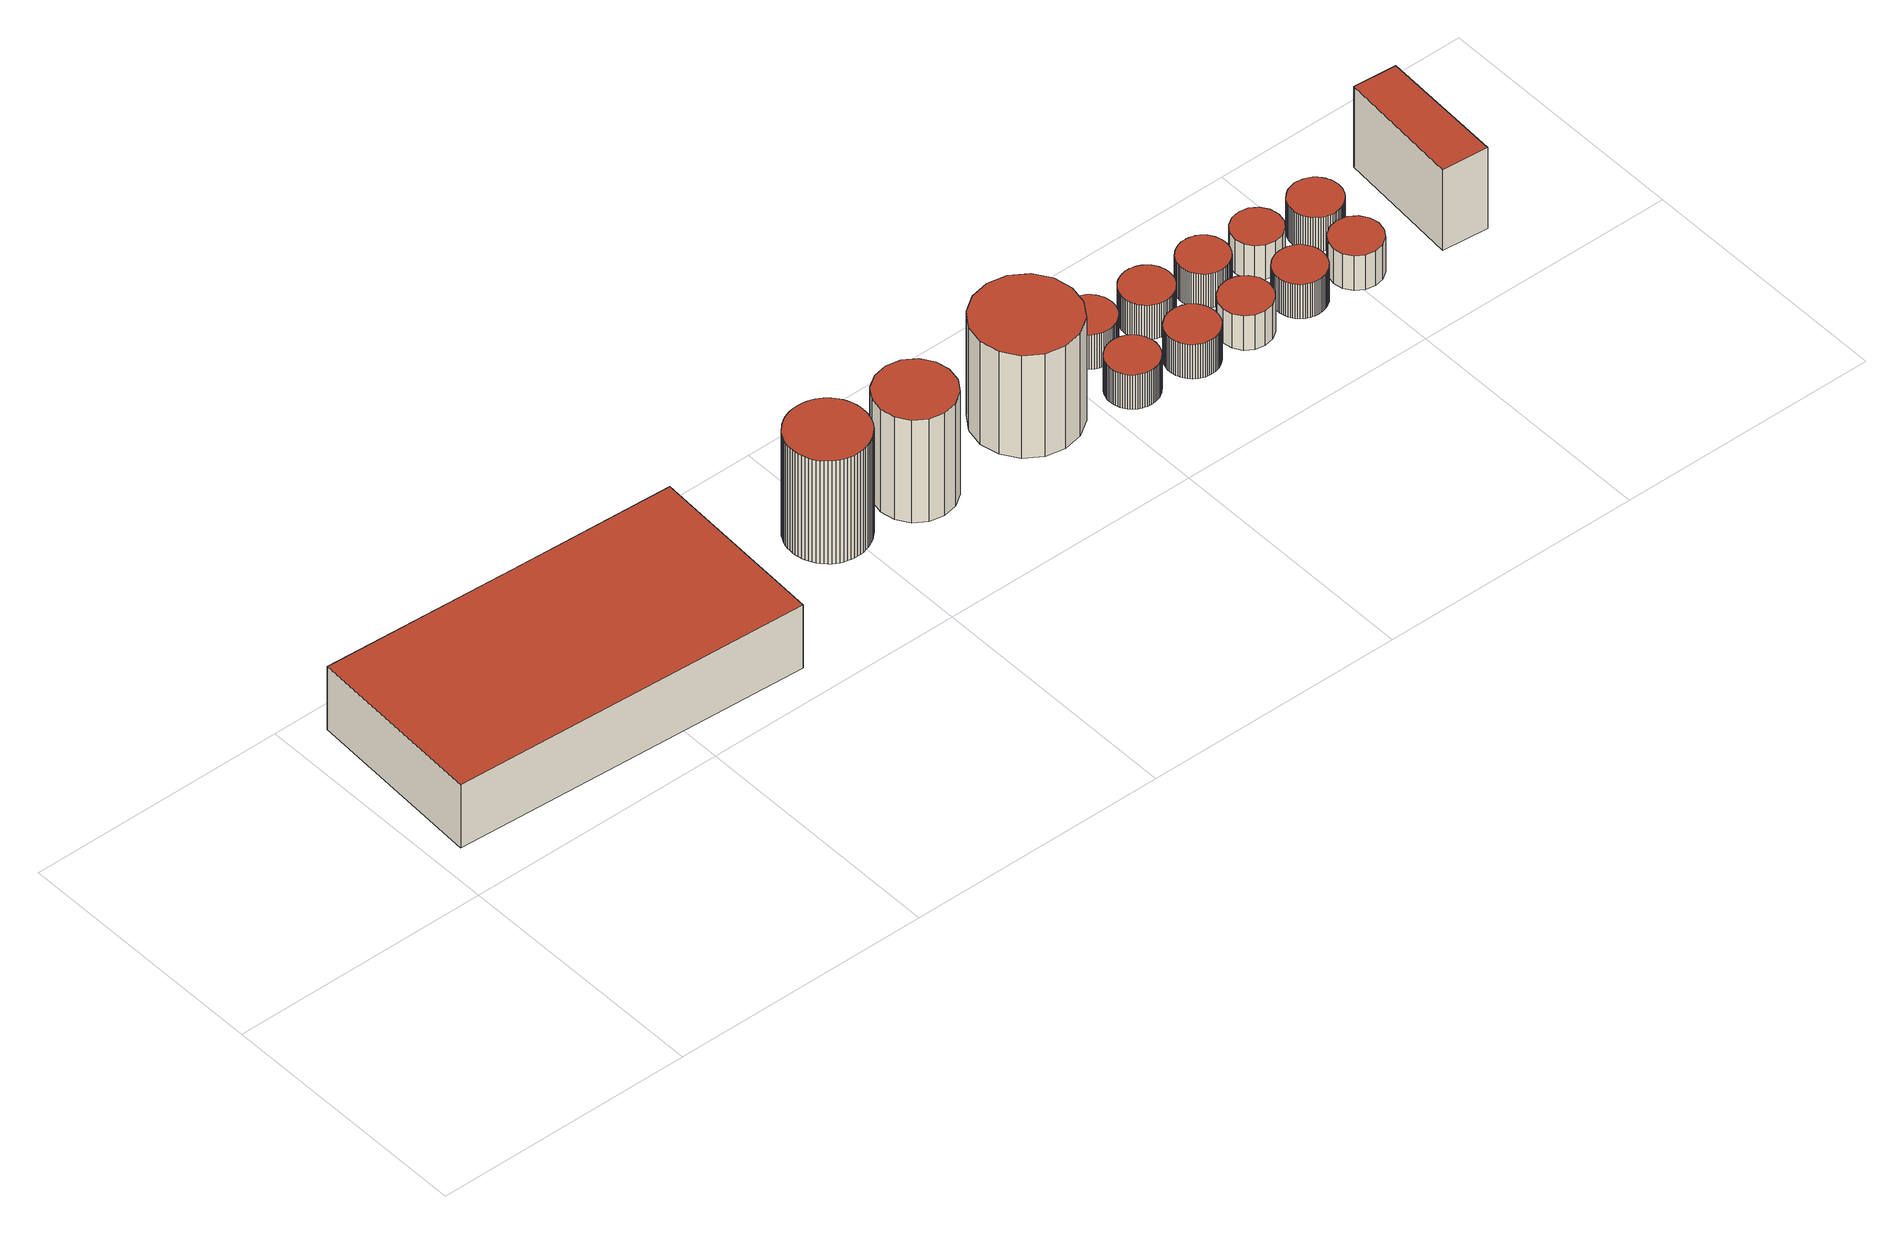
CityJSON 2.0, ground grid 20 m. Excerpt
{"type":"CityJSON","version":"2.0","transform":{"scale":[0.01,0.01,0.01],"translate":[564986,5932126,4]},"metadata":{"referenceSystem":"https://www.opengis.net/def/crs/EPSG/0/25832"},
"CityObjects":{
"building1":{"type":"Building","attributes":{"Gemeindeschluessel":"02000000","Geometrietyp2DReferenz":"3000","function":"31001_2100","roofType":"1000","measuredHeight":5.5,"storeysAboveGround":1},"geometry":[{"type":"MultiSurface","lod":"2","boundaries":[[[0,1,2,3,4]],[[5,6,7,8,9]],[[7,2,1,8]],[[8,1,0,9]],[[5,4,3,6]],[[6,3,2,7]],[[5,9,0,4]]],"semantics":{"surfaces":[{"type":"RoofSurface"},{"type":"GroundSurface"},{"type":"WallSurface"}],"values":[0,1,2,2,2,2,2]}}]},
"building2":{"type":"Building","attributes":{"Gemeindeschluessel":"02000000","Geometrietyp2DReferenz":"3000","function":"51003_1205","roofType":"1000","measuredHeight":9},"geometry":[{"type":"MultiSurface","lod":"2","boundaries":[[[10,11,12,13,14,15,16,17,18,19,20,21,22,23,24,25,26,27,28,29,30,31,32,33,34,35,36,37,38,39,40,41,42,43,44,45,46,47,48,49,50,51,52,53,54,55,56,57,58,59,60,61,62,63,64,65,66,67,68,69,70,71,72,73,74,75,76,77,78,79,80,81]],[[82,83,84,85,86,87,88,89,90,91,92,93,94,95,96,97,98,99,100,101,102,103,104,105,106,107,108,109,110,111,112,113,114,115,116,117,118,119,120,121,122,123,124,125,126,127,128,129,130,131,132,133,134,135,136,137,138,139,140,141,142,143,144,145,146,147,148,149,150,151,152,153]],[[153,152,11,10]],[[152,151,12,11]],[[151,150,13,12]],[[150,149,14,13]],[[149,148,15,14]],[[148,147,16,15]],[[147,146,17,16]],[[146,145,18,17]],[[145,144,19,18]],[[144,143,20,19]],[[143,142,21,20]],[[142,141,22,21]],[[141,140,23,22]],[[140,139,24,23]],[[139,138,25,24]],[[138,137,26,25]],[[137,136,27,26]],[[136,135,28,27]],[[135,134,29,28]],[[134,133,30,29]],[[133,132,31,30]],[[132,131,32,31]],[[131,130,33,32]],[[130,129,34,33]],[[129,128,35,34]],[[128,127,36,35]],[[127,126,37,36]],[[126,125,38,37]],[[125,124,39,38]],[[124,123,40,39]],[[123,122,41,40]],[[122,121,42,41]],[[121,120,43,42]],[[120,119,44,43]],[[119,118,45,44]],[[118,117,46,45]],[[117,116,47,46]],[[116,115,48,47]],[[115,114,49,48]],[[114,113,50,49]],[[113,112,51,50]],[[112,111,52,51]],[[111,110,53,52]],[[110,109,54,53]],[[109,108,55,54]],[[108,107,56,55]],[[107,106,57,56]],[[106,105,58,57]],[[105,104,59,58]],[[104,103,60,59]],[[103,102,61,60]],[[102,101,62,61]],[[101,100,63,62]],[[100,99,64,63]],[[99,98,65,64]],[[98,97,66,65]],[[97,96,67,66]],[[96,95,68,67]],[[95,94,69,68]],[[94,93,70,69]],[[93,92,71,70]],[[92,91,72,71]],[[91,90,73,72]],[[90,89,74,73]],[[89,88,75,74]],[[88,87,76,75]],[[87,86,77,76]],[[86,85,78,77]],[[85,84,79,78]],[[84,83,80,79]],[[83,82,81,80]],[[82,153,10,81]]],"semantics":{"surfaces":[{"type":"GroundSurface"},{"type":"RoofSurface"},{"type":"WallSurface"}],"values":[0,1,2,2,2,2,2,2,2,2,2,2,2,2,2,2,2,2,2,2,2,2,2,2,2,2,2,2,2,2,2,2,2,2,2,2,2,2,2,2,2,2,2,2,2,2,2,2,2,2,2,2,2,2,2,2,2,2,2,2,2,2,2,2,2,2,2,2,2,2,2,2,2,2]}}]},
"building3":{"type":"Building","attributes":{"Gemeindeschluessel":"02000000","Geometrietyp2DReferenz":"3000","function":"51003_1205","roofType":"1000","measuredHeight":9},"geometry":[{"type":"MultiSurface","lod":"2","boundaries":[[[154,155,156,157,158,159,160,161,162,163,164,165,166,167,168,169]],[[170,171,172,173,174,175,176,177,178,179,180,181,182,183,184,185]],[[185,184,155,154]],[[184,183,156,155]],[[183,182,157,156]],[[182,181,158,157]],[[181,180,159,158]],[[180,179,160,159]],[[179,178,161,160]],[[178,177,162,161]],[[177,176,163,162]],[[176,175,164,163]],[[175,174,165,164]],[[174,173,166,165]],[[173,172,167,166]],[[172,171,168,167]],[[171,170,169,168]],[[170,185,154,169]]],"semantics":{"surfaces":[{"type":"GroundSurface"},{"type":"RoofSurface"},{"type":"WallSurface"}],"values":[0,1,2,2,2,2,2,2,2,2,2,2,2,2,2,2,2,2]}}]},
"building4":{"type":"Building","attributes":{"Gemeindeschluessel":"02000000","Geometrietyp2DReferenz":"3000","function":"51003_1205","roofType":"1000","measuredHeight":9},"geometry":[{"type":"MultiSurface","lod":"2","boundaries":[[[186,187,188,189,190,191,192,193,194,195,196,197,198,199,200,201]],[[202,203,204,205,206,207,208,209,210,211,212,213,214,215,216,217]],[[217,216,187,186]],[[216,215,188,187]],[[215,214,189,188]],[[214,213,190,189]],[[213,212,191,190]],[[212,211,192,191]],[[211,210,193,192]],[[210,209,194,193]],[[209,208,195,194]],[[208,207,196,195]],[[207,206,197,196]],[[206,205,198,197]],[[205,204,199,198]],[[204,203,200,199]],[[203,202,201,200]],[[202,217,186,201]]],"semantics":{"surfaces":[{"type":"GroundSurface"},{"type":"RoofSurface"},{"type":"WallSurface"}],"values":[0,1,2,2,2,2,2,2,2,2,2,2,2,2,2,2,2,2]}}]},
"building5":{"type":"Building","attributes":{"Gemeindeschluessel":"02000000","Geometrietyp2DReferenz":"3000","function":"51003_1205","roofType":"1000","measuredHeight":3},"geometry":[{"type":"MultiSurface","lod":"2","boundaries":[[[218,219,220,221,222,223,224,225,226,227,228,229,230,231,232,233,234,235,236,237,238,239,240,241,242,243,244,245,246,247,248,249,250,251,252,253,254,255,256,257,258,259,260,261,262,263,264,265,266,267,268,269,270,271,272,273,274,275,276,277,278,279,280,281,282,283,284,285,286,287,288,289]],[[290,291,292,293,294,295,296,297,298,299,300,301,302,303,304,305,306,307,308,309,310,311,312,313,314,315,316,317,318,319,320,321,322,323,324,325,326,327,328,329,330,331,332,333,334,335,336,337,338,339,340,341,342,343,344,345,346,347,348,349,350,351,352,353,354,355,356,357,358,359,360,361]],[[361,360,219,218]],[[360,359,220,219]],[[359,358,221,220]],[[358,357,222,221]],[[357,356,223,222]],[[356,355,224,223]],[[355,354,225,224]],[[354,353,226,225]],[[353,352,227,226]],[[352,351,228,227]],[[351,350,229,228]],[[350,349,230,229]],[[349,348,231,230]],[[348,347,232,231]],[[347,346,233,232]],[[346,345,234,233]],[[345,344,235,234]],[[344,343,236,235]],[[343,342,237,236]],[[342,341,238,237]],[[341,340,239,238]],[[340,339,240,239]],[[339,338,241,240]],[[338,337,242,241]],[[337,336,243,242]],[[336,335,244,243]],[[335,334,245,244]],[[334,333,246,245]],[[333,332,247,246]],[[332,331,248,247]],[[331,330,249,248]],[[330,329,250,249]],[[329,328,251,250]],[[328,327,252,251]],[[327,326,253,252]],[[326,325,254,253]],[[325,324,255,254]],[[324,323,256,255]],[[323,322,257,256]],[[322,321,258,257]],[[321,320,259,258]],[[320,319,260,259]],[[319,318,261,260]],[[318,317,262,261]],[[317,316,263,262]],[[316,315,264,263]],[[315,314,265,264]],[[314,313,266,265]],[[313,312,267,266]],[[312,311,268,267]],[[311,310,269,268]],[[310,309,270,269]],[[309,308,271,270]],[[308,307,272,271]],[[307,306,273,272]],[[306,305,274,273]],[[305,304,275,274]],[[304,303,276,275]],[[303,302,277,276]],[[302,301,278,277]],[[301,300,279,278]],[[300,299,280,279]],[[299,298,281,280]],[[298,297,282,281]],[[297,296,283,282]],[[296,295,284,283]],[[295,294,285,284]],[[294,293,286,285]],[[293,292,287,286]],[[292,291,288,287]],[[291,290,289,288]],[[290,361,218,289]]],"semantics":{"surfaces":[{"type":"GroundSurface"},{"type":"RoofSurface"},{"type":"WallSurface"}],"values":[0,1,2,2,2,2,2,2,2,2,2,2,2,2,2,2,2,2,2,2,2,2,2,2,2,2,2,2,2,2,2,2,2,2,2,2,2,2,2,2,2,2,2,2,2,2,2,2,2,2,2,2,2,2,2,2,2,2,2,2,2,2,2,2,2,2,2,2,2,2,2,2,2,2]}}]},
"building6":{"type":"Building","attributes":{"Gemeindeschluessel":"02000000","Geometrietyp2DReferenz":"3000","function":"51003_1205","roofType":"1000","measuredHeight":3},"geometry":[{"type":"MultiSurface","lod":"2","boundaries":[[[362,363,364,365,366,367,368,369,370,371,372,373,374,375,376,377,378,379,380,381,382,383,384,385,386,387,388,389,390,391,392,393,394,395,396,397,398,399,400,401,402,403,404,405,406,407,408,409,410,411,412,413,414,415,416,417,418,419,420,421,422,423,424,425,426,427,428,429,430,431,432,433]],[[434,435,436,437,438,439,440,441,442,443,444,445,446,447,448,449,450,451,452,453,454,455,456,457,458,459,460,461,462,463,464,465,466,467,468,469,470,471,472,473,474,475,476,477,478,479,480,481,482,483,484,485,486,487,488,489,490,491,492,493,494,495,496,497,498,499,500,501,502,503,504,505]],[[505,504,363,362]],[[504,503,364,363]],[[503,502,365,364]],[[502,501,366,365]],[[501,500,367,366]],[[500,499,368,367]],[[499,498,369,368]],[[498,497,370,369]],[[497,496,371,370]],[[496,495,372,371]],[[495,494,373,372]],[[494,493,374,373]],[[493,492,375,374]],[[492,491,376,375]],[[491,490,377,376]],[[490,489,378,377]],[[489,488,379,378]],[[488,487,380,379]],[[487,486,381,380]],[[486,485,382,381]],[[485,484,383,382]],[[484,483,384,383]],[[483,482,385,384]],[[482,481,386,385]],[[481,480,387,386]],[[480,479,388,387]],[[479,478,389,388]],[[478,477,390,389]],[[477,476,391,390]],[[476,475,392,391]],[[475,474,393,392]],[[474,473,394,393]],[[473,472,395,394]],[[472,471,396,395]],[[471,470,397,396]],[[470,469,398,397]],[[469,468,399,398]],[[468,467,400,399]],[[467,466,401,400]],[[466,465,402,401]],[[465,464,403,402]],[[464,463,404,403]],[[463,462,405,404]],[[462,461,406,405]],[[461,460,407,406]],[[460,459,408,407]],[[459,458,409,408]],[[458,457,410,409]],[[457,456,411,410]],[[456,455,412,411]],[[455,454,413,412]],[[454,453,414,413]],[[453,452,415,414]],[[452,451,416,415]],[[451,450,417,416]],[[450,449,418,417]],[[449,448,419,418]],[[448,447,420,419]],[[447,446,421,420]],[[446,445,422,421]],[[445,444,423,422]],[[444,443,424,423]],[[443,442,425,424]],[[442,441,426,425]],[[441,440,427,426]],[[440,439,428,427]],[[439,438,429,428]],[[438,437,430,429]],[[437,436,431,430]],[[436,435,432,431]],[[435,434,433,432]],[[434,505,362,433]]],"semantics":{"surfaces":[{"type":"GroundSurface"},{"type":"RoofSurface"},{"type":"WallSurface"}],"values":[0,1,2,2,2,2,2,2,2,2,2,2,2,2,2,2,2,2,2,2,2,2,2,2,2,2,2,2,2,2,2,2,2,2,2,2,2,2,2,2,2,2,2,2,2,2,2,2,2,2,2,2,2,2,2,2,2,2,2,2,2,2,2,2,2,2,2,2,2,2,2,2,2,2]}}]},
"building7":{"type":"Building","attributes":{"Gemeindeschluessel":"02000000","Geometrietyp2DReferenz":"3000","function":"51003_1205","roofType":"1000","measuredHeight":3},"geometry":[{"type":"MultiSurface","lod":"2","boundaries":[[[506,507,508,509,510,511,512,513,514,515,516,517,518,519,520,521,522,523,524,525,526,527,528,529,530,531,532,533,534,535,536,537,538,539,540,541,542,543,544,545,546,547,548,549,550,551,552,553,554,555,556,557,558,559,560,561,562,563,564,565,566,567,568,569,570,571,572,573,574,575,576,577]],[[578,579,580,581,582,583,584,585,586,587,588,589,590,591,592,593,594,595,596,597,598,599,600,601,602,603,604,605,606,607,608,609,610,611,612,613,614,615,616,617,618,619,620,621,622,623,624,625,626,627,628,629,630,631,632,633,634,635,636,637,638,639,640,641,642,643,644,645,646,647,648,649]],[[649,648,507,506]],[[648,647,508,507]],[[647,646,509,508]],[[646,645,510,509]],[[645,644,511,510]],[[644,643,512,511]],[[643,642,513,512]],[[642,641,514,513]],[[641,640,515,514]],[[640,639,516,515]],[[639,638,517,516]],[[638,637,518,517]],[[637,636,519,518]],[[636,635,520,519]],[[635,634,521,520]],[[634,633,522,521]],[[633,632,523,522]],[[632,631,524,523]],[[631,630,525,524]],[[630,629,526,525]],[[629,628,527,526]],[[628,627,528,527]],[[627,626,529,528]],[[626,625,530,529]],[[625,624,531,530]],[[624,623,532,531]],[[623,622,533,532]],[[622,621,534,533]],[[621,620,535,534]],[[620,619,536,535]],[[619,618,537,536]],[[618,617,538,537]],[[617,616,539,538]],[[616,615,540,539]],[[615,614,541,540]],[[614,613,542,541]],[[613,612,543,542]],[[612,611,544,543]],[[611,610,545,544]],[[610,609,546,545]],[[609,608,547,546]],[[608,607,548,547]],[[607,606,549,548]],[[606,605,550,549]],[[605,604,551,550]],[[604,603,552,551]],[[603,602,553,552]],[[602,601,554,553]],[[601,600,555,554]],[[600,599,556,555]],[[599,598,557,556]],[[598,597,558,557]],[[597,596,559,558]],[[596,595,560,559]],[[595,594,561,560]],[[594,593,562,561]],[[593,592,563,562]],[[592,591,564,563]],[[591,590,565,564]],[[590,589,566,565]],[[589,588,567,566]],[[588,587,568,567]],[[587,586,569,568]],[[586,585,570,569]],[[585,584,571,570]],[[584,583,572,571]],[[583,582,573,572]],[[582,581,574,573]],[[581,580,575,574]],[[580,579,576,575]],[[579,578,577,576]],[[578,649,506,577]]],"semantics":{"surfaces":[{"type":"GroundSurface"},{"type":"RoofSurface"},{"type":"WallSurface"}],"values":[0,1,2,2,2,2,2,2,2,2,2,2,2,2,2,2,2,2,2,2,2,2,2,2,2,2,2,2,2,2,2,2,2,2,2,2,2,2,2,2,2,2,2,2,2,2,2,2,2,2,2,2,2,2,2,2,2,2,2,2,2,2,2,2,2,2,2,2,2,2,2,2,2,2]}}]},
"building8":{"type":"Building","attributes":{"Gemeindeschluessel":"02000000","Geometrietyp2DReferenz":"3000","function":"51003_1205","roofType":"1000","measuredHeight":3},"geometry":[{"type":"MultiSurface","lod":"2","boundaries":[[[650,651,652,653,654,655,656,657,658,659,660,661,662,663,664,665,666,667,668,669,670,671,672,673,674,675,676,677,678,679,680,681,682,683,684,685,686,687,688,689,690,691,692,693,694,695,696,697,698,699,700,701,702,703,704,705,706,707,708,709,710,711,712,713,714,715,716,717,718,719,720,721]],[[722,723,724,725,726,727,728,729,730,731,732,733,734,735,736,737,738,739,740,741,742,743,744,745,746,747,748,749,750,751,752,753,754,755,756,757,758,759,760,761,762,763,764,765,766,767,768,769,770,771,772,773,774,775,776,777,778,779,780,781,782,783,784,785,786,787,788,789,790,791,792,793]],[[793,792,651,650]],[[792,791,652,651]],[[791,790,653,652]],[[790,789,654,653]],[[789,788,655,654]],[[788,787,656,655]],[[787,786,657,656]],[[786,785,658,657]],[[785,784,659,658]],[[784,783,660,659]],[[783,782,661,660]],[[782,781,662,661]],[[781,780,663,662]],[[780,779,664,663]],[[779,778,665,664]],[[778,777,666,665]],[[777,776,667,666]],[[776,775,668,667]],[[775,774,669,668]],[[774,773,670,669]],[[773,772,671,670]],[[772,771,672,671]],[[771,770,673,672]],[[770,769,674,673]],[[769,768,675,674]],[[768,767,676,675]],[[767,766,677,676]],[[766,765,678,677]],[[765,764,679,678]],[[764,763,680,679]],[[763,762,681,680]],[[762,761,682,681]],[[761,760,683,682]],[[760,759,684,683]],[[759,758,685,684]],[[758,757,686,685]],[[757,756,687,686]],[[756,755,688,687]],[[755,754,689,688]],[[754,753,690,689]],[[753,752,691,690]],[[752,751,692,691]],[[751,750,693,692]],[[750,749,694,693]],[[749,748,695,694]],[[748,747,696,695]],[[747,746,697,696]],[[746,745,698,697]],[[745,744,699,698]],[[744,743,700,699]],[[743,742,701,700]],[[742,741,702,701]],[[741,740,703,702]],[[740,739,704,703]],[[739,738,705,704]],[[738,737,706,705]],[[737,736,707,706]],[[736,735,708,707]],[[735,734,709,708]],[[734,733,710,709]],[[733,732,711,710]],[[732,731,712,711]],[[731,730,713,712]],[[730,729,714,713]],[[729,728,715,714]],[[728,727,716,715]],[[727,726,717,716]],[[726,725,718,717]],[[725,724,719,718]],[[724,723,720,719]],[[723,722,721,720]],[[722,793,650,721]]],"semantics":{"surfaces":[{"type":"GroundSurface"},{"type":"RoofSurface"},{"type":"WallSurface"}],"values":[0,1,2,2,2,2,2,2,2,2,2,2,2,2,2,2,2,2,2,2,2,2,2,2,2,2,2,2,2,2,2,2,2,2,2,2,2,2,2,2,2,2,2,2,2,2,2,2,2,2,2,2,2,2,2,2,2,2,2,2,2,2,2,2,2,2,2,2,2,2,2,2,2,2]}}]},
"building9":{"type":"Building","attributes":{"Gemeindeschluessel":"02000000","Geometrietyp2DReferenz":"3000","function":"51003_1205","roofType":"1000","measuredHeight":3},"geometry":[{"type":"MultiSurface","lod":"2","boundaries":[[[794,795,796,797,798,799,800,801,802,803,804,805,806,807,808,809]],[[810,811,812,813,814,815,816,817,818,819,820,821,822,823,824,825]],[[825,824,795,794]],[[824,823,796,795]],[[823,822,797,796]],[[822,821,798,797]],[[821,820,799,798]],[[820,819,800,799]],[[819,818,801,800]],[[818,817,802,801]],[[817,816,803,802]],[[816,815,804,803]],[[815,814,805,804]],[[814,813,806,805]],[[813,812,807,806]],[[812,811,808,807]],[[811,810,809,808]],[[810,825,794,809]]],"semantics":{"surfaces":[{"type":"GroundSurface"},{"type":"RoofSurface"},{"type":"WallSurface"}],"values":[0,1,2,2,2,2,2,2,2,2,2,2,2,2,2,2,2,2]}}]},
"building10":{"type":"Building","attributes":{"Gemeindeschluessel":"02000000","Geometrietyp2DReferenz":"3000","function":"51003_1205","roofType":"1000","measuredHeight":3},"geometry":[{"type":"MultiSurface","lod":"2","boundaries":[[[826,827,828,829,830,831,832,833,834,835,836,837,838,839,840,841,842,843,844,845,846,847,848,849,850,851,852,853,854,855,856,857,858,859,860,861,862,863,864,865,866,867,868,869,870,871,872,873,874,875,876,877,878,879,880,881,882,883,884,885,886,887,888,889,890,891,892,893,894,895,896,897]],[[898,899,900,901,902,903,904,905,906,907,908,909,910,911,912,913,914,915,916,917,918,919,920,921,922,923,924,925,926,927,928,929,930,931,932,933,934,935,936,937,938,939,940,941,942,943,944,945,946,947,948,949,950,951,952,953,954,955,956,957,958,959,960,961,962,963,964,965,966,967,968,969]],[[969,968,827,826]],[[968,967,828,827]],[[967,966,829,828]],[[966,965,830,829]],[[965,964,831,830]],[[964,963,832,831]],[[963,962,833,832]],[[962,961,834,833]],[[961,960,835,834]],[[960,959,836,835]],[[959,958,837,836]],[[958,957,838,837]],[[957,956,839,838]],[[956,955,840,839]],[[955,954,841,840]],[[954,953,842,841]],[[953,952,843,842]],[[952,951,844,843]],[[951,950,845,844]],[[950,949,846,845]],[[949,948,847,846]],[[948,947,848,847]],[[947,946,849,848]],[[946,945,850,849]],[[945,944,851,850]],[[944,943,852,851]],[[943,942,853,852]],[[942,941,854,853]],[[941,940,855,854]],[[940,939,856,855]],[[939,938,857,856]],[[938,937,858,857]],[[937,936,859,858]],[[936,935,860,859]],[[935,934,861,860]],[[934,933,862,861]],[[933,932,863,862]],[[932,931,864,863]],[[931,930,865,864]],[[930,929,866,865]],[[929,928,867,866]],[[928,927,868,867]],[[927,926,869,868]],[[926,925,870,869]],[[925,924,871,870]],[[924,923,872,871]],[[923,922,873,872]],[[922,921,874,873]],[[921,920,875,874]],[[920,919,876,875]],[[919,918,877,876]],[[918,917,878,877]],[[917,916,879,878]],[[916,915,880,879]],[[915,914,881,880]],[[914,913,882,881]],[[913,912,883,882]],[[912,911,884,883]],[[911,910,885,884]],[[910,909,886,885]],[[909,908,887,886]],[[908,907,888,887]],[[907,906,889,888]],[[906,905,890,889]],[[905,904,891,890]],[[904,903,892,891]],[[903,902,893,892]],[[902,901,894,893]],[[901,900,895,894]],[[900,899,896,895]],[[899,898,897,896]],[[898,969,826,897]]],"semantics":{"surfaces":[{"type":"GroundSurface"},{"type":"RoofSurface"},{"type":"WallSurface"}],"values":[0,1,2,2,2,2,2,2,2,2,2,2,2,2,2,2,2,2,2,2,2,2,2,2,2,2,2,2,2,2,2,2,2,2,2,2,2,2,2,2,2,2,2,2,2,2,2,2,2,2,2,2,2,2,2,2,2,2,2,2,2,2,2,2,2,2,2,2,2,2,2,2,2,2]}}]},
"building11":{"type":"Building","attributes":{"Gemeindeschluessel":"02000000","Geometrietyp2DReferenz":"3000","function":"51003_1205","roofType":"1000","measuredHeight":3},"geometry":[{"type":"MultiSurface","lod":"2","boundaries":[[[970,971,972,973,974,975,976,977,978,979,980,981,982,983,984,985,986,987,988,989,990,991,992,993,994,995,996,997,998,999,1000,1001,1002,1003,1004,1005,1006,1007,1008,1009,1010,1011,1012,1013,1014,1015,1016,1017,1018,1019,1020,1021,1022,1023,1024,1025,1026,1027,1028,1029,1030,1031,1032,1033,1034,1035,1036,1037,1038,1039,1040,1041]],[[1042,1043,1044,1045,1046,1047,1048,1049,1050,1051,1052,1053,1054,1055,1056,1057,1058,1059,1060,1061,1062,1063,1064,1065,1066,1067,1068,1069,1070,1071,1072,1073,1074,1075,1076,1077,1078,1079,1080,1081,1082,1083,1084,1085,1086,1087,1088,1089,1090,1091,1092,1093,1094,1095,1096,1097,1098,1099,1100,1101,1102,1103,1104,1105,1106,1107,1108,1109,1110,1111,1112,1113]],[[1113,1112,971,970]],[[1112,1111,972,971]],[[1111,1110,973,972]],[[1110,1109,974,973]],[[1109,1108,975,974]],[[1108,1107,976,975]],[[1107,1106,977,976]],[[1106,1105,978,977]],[[1105,1104,979,978]],[[1104,1103,980,979]],[[1103,1102,981,980]],[[1102,1101,982,981]],[[1101,1100,983,982]],[[1100,1099,984,983]],[[1099,1098,985,984]],[[1098,1097,986,985]],[[1097,1096,987,986]],[[1096,1095,988,987]],[[1095,1094,989,988]],[[1094,1093,990,989]],[[1093,1092,991,990]],[[1092,1091,992,991]],[[1091,1090,993,992]],[[1090,1089,994,993]],[[1089,1088,995,994]],[[1088,1087,996,995]],[[1087,1086,997,996]],[[1086,1085,998,997]],[[1085,1084,999,998]],[[1084,1083,1000,999]],[[1083,1082,1001,1000]],[[1082,1081,1002,1001]],[[1081,1080,1003,1002]],[[1080,1079,1004,1003]],[[1079,1078,1005,1004]],[[1078,1077,1006,1005]],[[1077,1076,1007,1006]],[[1076,1075,1008,1007]],[[1075,1074,1009,1008]],[[1074,1073,1010,1009]],[[1073,1072,1011,1010]],[[1072,1071,1012,1011]],[[1071,1070,1013,1012]],[[1070,1069,1014,1013]],[[1069,1068,1015,1014]],[[1068,1067,1016,1015]],[[1067,1066,1017,1016]],[[1066,1065,1018,1017]],[[1065,1064,1019,1018]],[[1064,1063,1020,1019]],[[1063,1062,1021,1020]],[[1062,1061,1022,1021]],[[1061,1060,1023,1022]],[[1060,1059,1024,1023]],[[1059,1058,1025,1024]],[[1058,1057,1026,1025]],[[1057,1056,1027,1026]],[[1056,1055,1028,1027]],[[1055,1054,1029,1028]],[[1054,1053,1030,1029]],[[1053,1052,1031,1030]],[[1052,1051,1032,1031]],[[1051,1050,1033,1032]],[[1050,1049,1034,1033]],[[1049,1048,1035,1034]],[[1048,1047,1036,1035]],[[1047,1046,1037,1036]],[[1046,1045,1038,1037]],[[1045,1044,1039,1038]],[[1044,1043,1040,1039]],[[1043,1042,1041,1040]],[[1042,1113,970,1041]]],"semantics":{"surfaces":[{"type":"GroundSurface"},{"type":"RoofSurface"},{"type":"WallSurface"}],"values":[0,1,2,2,2,2,2,2,2,2,2,2,2,2,2,2,2,2,2,2,2,2,2,2,2,2,2,2,2,2,2,2,2,2,2,2,2,2,2,2,2,2,2,2,2,2,2,2,2,2,2,2,2,2,2,2,2,2,2,2,2,2,2,2,2,2,2,2,2,2,2,2,2,2]}}]},
"building12":{"type":"Building","attributes":{"Gemeindeschluessel":"02000000","Geometrietyp2DReferenz":"3000","function":"51003_1205","roofType":"1000","measuredHeight":3},"geometry":[{"type":"MultiSurface","lod":"2","boundaries":[[[1114,1115,1116,1117,1118,1119,1120,1121,1122,1123,1124,1125,1126,1127,1128,1129]],[[1130,1131,1132,1133,1134,1135,1136,1137,1138,1139,1140,1141,1142,1143,1144,1145]],[[1145,1144,1115,1114]],[[1144,1143,1116,1115]],[[1143,1142,1117,1116]],[[1142,1141,1118,1117]],[[1141,1140,1119,1118]],[[1140,1139,1120,1119]],[[1139,1138,1121,1120]],[[1138,1137,1122,1121]],[[1137,1136,1123,1122]],[[1136,1135,1124,1123]],[[1135,1134,1125,1124]],[[1134,1133,1126,1125]],[[1133,1132,1127,1126]],[[1132,1131,1128,1127]],[[1131,1130,1129,1128]],[[1130,1145,1114,1129]]],"semantics":{"surfaces":[{"type":"GroundSurface"},{"type":"RoofSurface"},{"type":"WallSurface"}],"values":[0,1,2,2,2,2,2,2,2,2,2,2,2,2,2,2,2,2]}}]},
"building13":{"type":"Building","attributes":{"Gemeindeschluessel":"02000000","Geometrietyp2DReferenz":"3000","function":"51003_1205","roofType":"1000","measuredHeight":3},"geometry":[{"type":"MultiSurface","lod":"2","boundaries":[[[1146,1147,1148,1149,1150,1151,1152,1153,1154,1155,1156,1157,1158,1159,1160,1161]],[[1162,1163,1164,1165,1166,1167,1168,1169,1170,1171,1172,1173,1174,1175,1176,1177]],[[1177,1176,1147,1146]],[[1176,1175,1148,1147]],[[1175,1174,1149,1148]],[[1174,1173,1150,1149]],[[1173,1172,1151,1150]],[[1172,1171,1152,1151]],[[1171,1170,1153,1152]],[[1170,1169,1154,1153]],[[1169,1168,1155,1154]],[[1168,1167,1156,1155]],[[1167,1166,1157,1156]],[[1166,1165,1158,1157]],[[1165,1164,1159,1158]],[[1164,1163,1160,1159]],[[1163,1162,1161,1160]],[[1162,1177,1146,1161]]],"semantics":{"surfaces":[{"type":"GroundSurface"},{"type":"RoofSurface"},{"type":"WallSurface"}],"values":[0,1,2,2,2,2,2,2,2,2,2,2,2,2,2,2,2,2]}}]},
"building14":{"type":"Building","attributes":{"Gemeindeschluessel":"02000000","Geometrietyp2DReferenz":"3000","function":"51003_1205","roofType":"1000","measuredHeight":3},"geometry":[{"type":"MultiSurface","lod":"2","boundaries":[[[1178,1179,1180,1181,1182,1183,1184,1185,1186,1187,1188,1189,1190,1191,1192,1193,1194,1195,1196,1197,1198,1199,1200,1201,1202,1203,1204,1205,1206,1207,1208,1209,1210,1211,1212,1213,1214,1215,1216,1217,1218,1219,1220,1221,1222,1223,1224,1225,1226,1227,1228,1229,1230,1231,1232,1233,1234,1235,1236,1237,1238,1239,1240,1241,1242,1243,1244,1245,1246,1247,1248,1249]],[[1250,1251,1252,1253,1254,1255,1256,1257,1258,1259,1260,1261,1262,1263,1264,1265,1266,1267,1268,1269,1270,1271,1272,1273,1274,1275,1276,1277,1278,1279,1280,1281,1282,1283,1284,1285,1286,1287,1288,1289,1290,1291,1292,1293,1294,1295,1296,1297,1298,1299,1300,1301,1302,1303,1304,1305,1306,1307,1308,1309,1310,1311,1312,1313,1314,1315,1316,1317,1318,1319,1320,1321]],[[1321,1320,1179,1178]],[[1320,1319,1180,1179]],[[1319,1318,1181,1180]],[[1318,1317,1182,1181]],[[1317,1316,1183,1182]],[[1316,1315,1184,1183]],[[1315,1314,1185,1184]],[[1314,1313,1186,1185]],[[1313,1312,1187,1186]],[[1312,1311,1188,1187]],[[1311,1310,1189,1188]],[[1310,1309,1190,1189]],[[1309,1308,1191,1190]],[[1308,1307,1192,1191]],[[1307,1306,1193,1192]],[[1306,1305,1194,1193]],[[1305,1304,1195,1194]],[[1304,1303,1196,1195]],[[1303,1302,1197,1196]],[[1302,1301,1198,1197]],[[1301,1300,1199,1198]],[[1300,1299,1200,1199]],[[1299,1298,1201,1200]],[[1298,1297,1202,1201]],[[1297,1296,1203,1202]],[[1296,1295,1204,1203]],[[1295,1294,1205,1204]],[[1294,1293,1206,1205]],[[1293,1292,1207,1206]],[[1292,1291,1208,1207]],[[1291,1290,1209,1208]],[[1290,1289,1210,1209]],[[1289,1288,1211,1210]],[[1288,1287,1212,1211]],[[1287,1286,1213,1212]],[[1286,1285,1214,1213]],[[1285,1284,1215,1214]],[[1284,1283,1216,1215]],[[1283,1282,1217,1216]],[[1282,1281,1218,1217]],[[1281,1280,1219,1218]],[[1280,1279,1220,1219]],[[1279,1278,1221,1220]],[[1278,1277,1222,1221]],[[1277,1276,1223,1222]],[[1276,1275,1224,1223]],[[1275,1274,1225,1224]],[[1274,1273,1226,1225]],[[1273,1272,1227,1226]],[[1272,1271,1228,1227]],[[1271,1270,1229,1228]],[[1270,1269,1230,1229]],[[1269,1268,1231,1230]],[[1268,1267,1232,1231]],[[1267,1266,1233,1232]],[[1266,1265,1234,1233]],[[1265,1264,1235,1234]],[[1264,1263,1236,1235]],[[1263,1262,1237,1236]],[[1262,1261,1238,1237]],[[1261,1260,1239,1238]],[[1260,1259,1240,1239]],[[1259,1258,1241,1240]],[[1258,1257,1242,1241]],[[1257,1256,1243,1242]],[[1256,1255,1244,1243]],[[1255,1254,1245,1244]],[[1254,1253,1246,1245]],[[1253,1252,1247,1246]],[[1252,1251,1248,1247]],[[1251,1250,1249,1248]],[[1250,1321,1178,1249]]],"semantics":{"surfaces":[{"type":"GroundSurface"},{"type":"RoofSurface"},{"type":"WallSurface"}],"values":[0,1,2,2,2,2,2,2,2,2,2,2,2,2,2,2,2,2,2,2,2,2,2,2,2,2,2,2,2,2,2,2,2,2,2,2,2,2,2,2,2,2,2,2,2,2,2,2,2,2,2,2,2,2,2,2,2,2,2,2,2,2,2,2,2,2,2,2,2,2,2,2,2,2]}}]},
"building15":{"type":"Building","attributes":{"Gemeindeschluessel":"02000000","Geometrietyp2DReferenz":"3000","function":"31001_2100","roofType":"1000","measuredHeight":7.07,"storeysAboveGround":1},"geometry":[{"type":"MultiSurface","lod":"2","boundaries":[[[1322,1323,1324,1325]],[[1325,1324,1326,1327]],[[1327,1326,1328,1329]],[[1323,1322,1329,1328]],[[1329,1322,1325,1327]],[[1323,1328,1326,1324]]],"semantics":{"surfaces":[{"type":"WallSurface"},{"type":"GroundSurface"},{"type":"RoofSurface"}],"values":[0,0,0,0,1,2]}}]}
},
"vertices":[
[1636,1565,774],[140,1647,774],[63,250,774],[2826,98,774],[2903,1496,774],[2903,1496,224],[2826,98,224],[63,250,224],[140,1647,224],[1636,1565,224],
[3799,1283,190],[3824,1282,190],[3850,1279,190],[3875,1273,190],[3900,1265,190],[3924,1256,190],[3947,1244,190],[3969,1230,190],[3989,1214,190],[4008,1196,190],[4026,1177,190],[4042,1157,190],[4056,1135,190],[4068,1112,190],[4078,1088,190],[4085,1063,190],[4091,1038,190],[4094,1012,190],[4095,986,190],[4094,961,190],[4091,935,190],[4085,910,190],[4078,885,190],[4068,861,190],[4056,838,190],[4042,816,190],[4026,796,190],[4008,777,190],[3989,759,190],[3969,743,190],[3947,729,190],[3924,717,190],[3900,708,190],[3875,700,190],[3850,694,190],[3824,691,190],[3798,690,190],[3773,691,190],[3747,694,190],[3722,700,190],[3697,708,190],[3673,717,190],[3650,729,190],[3628,743,190],[3608,759,190],[3589,777,190],[3571,796,190],[3555,816,190],[3541,838,190],[3530,861,190],[3520,885,190],[3512,910,190],[3506,935,190],[3503,961,190],[3502,987,190],[3503,1012,190],[3506,1038,190],[3512,1063,190],[3520,1088,190],[3530,1112,190],[3542,1135,190],[3555,1157,190],[3571,1177,190],[3589,1196,190],[3608,1214,190],[3628,1230,190],[3650,1244,190],[3673,1256,190],[3697,1265,190],[3722,1273,190],[3747,1279,190],[3773,1282,190],[3773,1282,1090],[3747,1279,1090],[3722,1273,1090],[3697,1265,1090],[3673,1256,1090],[3650,1244,1090],[3628,1230,1090],[3608,1214,1090],[3589,1196,1090],[3571,1177,1090],[3555,1157,1090],[3542,1135,1090],[3530,1112,1090],[3520,1088,1090],[3512,1063,1090],[3506,1038,1090],[3503,1012,1090],[3502,987,1090],[3503,961,1090],[3506,935,1090],[3512,910,1090],[3520,885,1090],[3530,861,1090],[3541,838,1090],[3555,816,1090],[3571,796,1090],[3589,777,1090],[3608,759,1090],[3628,743,1090],[3650,729,1090],[3673,717,1090],[3697,708,1090],[3722,700,1090],[3747,694,1090],[3773,691,1090],[3798,690,1090],[3824,691,1090],[3850,694,1090],[3875,700,1090],[3900,708,1090],[3924,717,1090],[3947,729,1090],[3969,743,1090],[3989,759,1090],[4008,777,1090],[4026,796,1090],[4042,816,1090],[4056,838,1090],[4068,861,1090],[4078,885,1090],[4085,910,1090],[4091,935,1090],[4094,961,1090],[4095,986,1090],[4094,1012,1090],[4091,1038,1090],[4085,1063,1090],[4078,1088,1090],[4068,1112,1090],[4056,1135,1090],[4042,1157,1090],[4026,1177,1090],[4008,1196,1090],[3989,1214,1090],[3969,1230,1090],[3947,1244,1090],[3924,1256,1090],[3900,1265,1090],[3875,1273,1090],[3850,1279,1090],[3824,1282,1090],[3799,1283,1090],
[4468,1196,191],[4579,1174,191],[4673,1111,191],[4736,1017,191],[4758,906,191],[4736,795,191],[4673,700,191],[4579,638,191],[4468,616,191],[4357,638,191],[4263,700,191],[4200,795,191],[4178,906,191],[4200,1017,191],[4263,1111,191],[4357,1174,191],[4357,1174,1091],[4263,1111,1091],[4200,1017,1091],[4178,906,1091],[4200,795,1091],[4263,700,1091],[4357,638,1091],[4468,616,1091],[4579,638,1091],[4673,700,1091],[4736,795,1091],[4758,906,1091],[4736,1017,1091],[4673,1111,1091],[4579,1174,1091],[4468,1196,1091],
[5582,1497,21],[5731,1467,21],[5856,1383,21],[5940,1258,21],[5969,1110,21],[5940,962,21],[5856,836,21],[5731,752,21],[5582,723,21],[5434,752,21],[5309,836,21],[5225,962,21],[5195,1110,21],[5225,1258,21],[5309,1383,21],[5434,1467,21],[5434,1467,922],[5309,1383,922],[5225,1258,922],[5195,1110,922],[5225,962,922],[5309,836,922],[5434,752,922],[5582,723,922],[5731,752,922],[5856,836,922],[5940,962,922],[5969,1110,922],[5940,1258,922],[5856,1383,922],[5731,1467,922],[5582,1497,922],
[6260,1042,38],[6276,1042,38],[6293,1039,38],[6309,1036,38],[6324,1031,38],[6340,1025,38],[6354,1017,38],[6368,1008,38],[6381,998,38],[6393,987,38],[6405,975,38],[6415,962,38],[6423,948,38],[6431,933,38],[6437,918,38],[6442,902,38],[6446,886,38],[6448,870,38],[6449,853,38],[6448,837,38],[6446,821,38],[6442,805,38],[6437,789,38],[6431,774,38],[6423,759,38],[6415,745,38],[6405,732,38],[6393,720,38],[6381,709,38],[6368,699,38],[6354,690,38],[6340,682,38],[6324,676,38],[6309,671,38],[6293,668,38],[6276,666,38],[6260,665,38],[6243,666,38],[6227,668,38],[6211,671,38],[6195,676,38],[6180,683,38],[6166,690,38],[6152,699,38],[6139,709,38],[6127,720,38],[6115,732,38],[6105,745,38],[6096,759,38],[6089,774,38],[6083,789,38],[6078,805,38],[6074,821,38],[6072,837,38],[6071,854,38],[6072,870,38],[6074,886,38],[6078,902,38],[6083,918,38],[6089,933,38],[6097,948,38],[6105,962,38],[6115,975,38],[6127,987,38],[6139,998,38],[6152,1008,38],[6166,1017,38],[6180,1025,38],[6195,1031,38],[6211,1036,38],[6227,1039,38],[6244,1042,38],[6244,1042,338],[6227,1039,338],[6211,1036,338],[6195,1031,338],[6180,1025,338],[6166,1017,338],[6152,1008,338],[6139,998,338],[6127,987,338],[6115,975,338],[6105,962,338],[6097,948,338],[6089,933,338],[6083,918,338],[6078,902,338],[6074,886,338],[6072,870,338],[6071,854,338],[6072,837,338],[6074,821,338],[6078,805,338],[6083,789,338],[6089,774,338],[6096,759,338],[6105,745,338],[6115,732,338],[6127,720,338],[6139,709,338],[6152,699,338],[6166,690,338],[6180,683,338],[6195,676,338],[6211,671,338],[6227,668,338],[6243,666,338],[6260,665,338],[6276,666,338],[6293,668,338],[6309,671,338],[6324,676,338],[6340,682,338],[6354,690,338],[6368,699,338],[6381,709,338],[6393,720,338],[6405,732,338],[6415,745,338],[6423,759,338],[6431,774,338],[6437,789,338],[6442,805,338],[6446,821,338],[6448,837,338],[6449,853,338],[6448,870,338],[6446,886,338],[6442,902,338],[6437,918,338],[6431,933,338],[6423,948,338],[6415,962,338],[6405,975,338],[6393,987,338],[6381,998,338],[6368,1008,338],[6354,1017,338],[6340,1025,338],[6324,1031,338],[6309,1036,338],[6293,1039,338],[6276,1042,338],[6260,1042,338],
[6294,1510,38],[6311,1510,38],[6327,1507,38],[6343,1504,38],[6359,1499,38],[6374,1492,38],[6389,1485,38],[6403,1476,38],[6416,1466,38],[6429,1455,38],[6440,1442,38],[6450,1429,38],[6459,1415,38],[6466,1401,38],[6473,1385,38],[6478,1369,38],[6481,1353,38],[6483,1337,38],[6484,1320,38],[6483,1304,38],[6481,1287,38],[6478,1271,38],[6473,1255,38],[6466,1240,38],[6459,1225,38],[6450,1211,38],[6440,1198,38],[6428,1186,38],[6416,1175,38],[6403,1165,38],[6389,1156,38],[6374,1148,38],[6359,1142,38],[6343,1137,38],[6327,1133,38],[6311,1131,38],[6294,1130,38],[6278,1131,38],[6261,1133,38],[6245,1137,38],[6229,1142,38],[6214,1148,38],[6199,1156,38],[6185,1165,38],[6172,1175,38],[6160,1186,38],[6149,1198,38],[6139,1211,38],[6130,1225,38],[6122,1240,38],[6116,1255,38],[6111,1271,38],[6107,1287,38],[6105,1304,38],[6104,1320,38],[6105,1337,38],[6107,1353,38],[6111,1370,38],[6116,1385,38],[6122,1401,38],[6130,1415,38],[6139,1429,38],[6149,1442,38],[6160,1455,38],[6172,1466,38],[6185,1476,38],[6199,1485,38],[6214,1492,38],[6229,1499,38],[6245,1504,38],[6261,1507,38],[6278,1510,38],[6278,1510,338],[6261,1507,338],[6245,1504,338],[6229,1499,338],[6214,1492,338],[6199,1485,338],[6185,1476,338],[6172,1466,338],[6160,1455,338],[6149,1442,338],[6139,1429,338],[6130,1415,338],[6122,1401,338],[6116,1385,338],[6111,1370,338],[6107,1353,338],[6105,1337,338],[6104,1320,338],[6105,1304,338],[6107,1287,338],[6111,1271,338],[6116,1255,338],[6122,1240,338],[6130,1225,338],[6139,1211,338],[6149,1198,338],[6160,1186,338],[6172,1175,338],[6185,1165,338],[6199,1156,338],[6214,1148,338],[6229,1142,338],[6245,1137,338],[6261,1133,338],[6278,1131,338],[6294,1130,338],[6311,1131,338],[6327,1133,338],[6343,1137,338],[6359,1142,338],[6374,1148,338],[6389,1156,338],[6403,1165,338],[6416,1175,338],[6428,1186,338],[6440,1198,338],[6450,1211,338],[6459,1225,338],[6466,1240,338],[6473,1255,338],[6478,1271,338],[6481,1287,338],[6483,1304,338],[6484,1320,338],[6483,1337,338],[6481,1353,338],[6478,1369,338],[6473,1385,338],[6466,1401,338],[6459,1415,338],[6450,1429,338],[6440,1442,338],[6429,1455,338],[6416,1466,338],[6403,1476,338],[6389,1485,338],[6374,1492,338],[6359,1499,338],[6343,1504,338],[6327,1507,338],[6311,1510,338],[6294,1510,338],
[6735,1007,43],[6752,1006,43],[6768,1004,43],[6784,1001,43],[6800,996,43],[6816,989,43],[6830,982,43],[6844,973,43],[6857,962,43],[6870,951,43],[6881,939,43],[6891,926,43],[6900,912,43],[6908,897,43],[6914,882,43],[6919,866,43],[6923,850,43],[6925,833,43],[6926,816,43],[6925,800,43],[6923,783,43],[6919,767,43],[6914,751,43],[6908,736,43],[6900,721,43],[6891,707,43],[6881,694,43],[6870,682,43],[6857,670,43],[6844,660,43],[6830,651,43],[6816,644,43],[6800,637,43],[6784,632,43],[6768,629,43],[6752,627,43],[6735,626,43],[6718,627,43],[6702,629,43],[6686,632,43],[6670,637,43],[6654,644,43],[6640,651,43],[6626,660,43],[6612,671,43],[6600,682,43],[6589,694,43],[6579,707,43],[6570,721,43],[6562,736,43],[6556,751,43],[6551,767,43],[6547,783,43],[6545,800,43],[6544,817,43],[6545,833,43],[6547,850,43],[6551,866,43],[6556,882,43],[6562,897,43],[6570,912,43],[6579,926,43],[6589,939,43],[6600,951,43],[6612,962,43],[6626,973,43],[6640,982,43],[6654,989,43],[6670,996,43],[6686,1001,43],[6702,1004,43],[6718,1006,43],[6718,1006,343],[6702,1004,343],[6686,1001,343],[6670,996,343],[6654,989,343],[6640,982,343],[6626,973,343],[6612,962,343],[6600,951,343],[6589,939,343],[6579,926,343],[6570,912,343],[6562,897,343],[6556,882,343],[6551,866,343],[6547,850,343],[6545,833,343],[6544,817,343],[6545,800,343],[6547,783,343],[6551,767,343],[6556,751,343],[6562,736,343],[6570,721,343],[6579,707,343],[6589,694,343],[6600,682,343],[6612,671,343],[6626,660,343],[6640,651,343],[6654,644,343],[6670,637,343],[6686,632,343],[6702,629,343],[6718,627,343],[6735,626,343],[6752,627,343],[6768,629,343],[6784,632,343],[6800,637,343],[6816,644,343],[6830,651,343],[6844,660,343],[6857,670,343],[6870,682,343],[6881,694,343],[6891,707,343],[6900,721,343],[6908,736,343],[6914,751,343],[6919,767,343],[6923,783,343],[6925,800,343],[6926,816,343],[6925,833,343],[6923,850,343],[6919,866,343],[6914,882,343],[6908,897,343],[6900,912,343],[6891,926,343],[6881,939,343],[6870,951,343],[6857,962,343],[6844,973,343],[6830,982,343],[6816,989,343],[6800,996,343],[6784,1001,343],[6768,1004,343],[6752,1006,343],[6735,1007,343],
[6756,1481,36],[6773,1481,36],[6789,1478,36],[6806,1475,36],[6821,1470,36],[6837,1463,36],[6852,1456,36],[6865,1447,36],[6879,1437,36],[6891,1426,36],[6902,1413,36],[6912,1400,36],[6921,1386,36],[6929,1371,36],[6935,1356,36],[6940,1340,36],[6944,1324,36],[6946,1308,36],[6946,1291,36],[6946,1274,36],[6944,1258,36],[6940,1242,36],[6935,1226,36],[6929,1211,36],[6921,1196,36],[6912,1182,36],[6902,1169,36],[6891,1157,36],[6879,1145,36],[6865,1135,36],[6851,1126,36],[6837,1119,36],[6821,1112,36],[6806,1107,36],[6789,1104,36],[6773,1102,36],[6756,1101,36],[6740,1102,36],[6723,1104,36],[6707,1107,36],[6691,1112,36],[6676,1119,36],[6661,1126,36],[6647,1135,36],[6634,1145,36],[6622,1157,36],[6611,1169,36],[6601,1182,36],[6592,1196,36],[6584,1211,36],[6578,1226,36],[6573,1242,36],[6569,1258,36],[6567,1275,36],[6566,1291,36],[6567,1308,36],[6569,1324,36],[6573,1340,36],[6578,1356,36],[6584,1372,36],[6592,1386,36],[6601,1400,36],[6611,1413,36],[6622,1426,36],[6634,1437,36],[6647,1447,36],[6661,1456,36],[6676,1463,36],[6691,1470,36],[6707,1475,36],[6723,1478,36],[6740,1481,36],[6740,1481,336],[6723,1478,336],[6707,1475,336],[6691,1470,336],[6676,1463,336],[6661,1456,336],[6647,1447,336],[6634,1437,336],[6622,1426,336],[6611,1413,336],[6601,1400,336],[6592,1386,336],[6584,1372,336],[6578,1356,336],[6573,1340,336],[6569,1324,336],[6567,1308,336],[6566,1291,336],[6567,1275,336],[6569,1258,336],[6573,1242,336],[6578,1226,336],[6584,1211,336],[6592,1196,336],[6601,1182,336],[6611,1169,336],[6622,1157,336],[6634,1145,336],[6647,1135,336],[6661,1126,336],[6676,1119,336],[6691,1112,336],[6707,1107,336],[6723,1104,336],[6740,1102,336],[6756,1101,336],[6773,1102,336],[6789,1104,336],[6806,1107,336],[6821,1112,336],[6837,1119,336],[6851,1126,336],[6865,1135,336],[6879,1145,336],[6891,1157,336],[6902,1169,336],[6912,1182,336],[6921,1196,336],[6929,1211,336],[6935,1226,336],[6940,1242,336],[6944,1258,336],[6946,1274,336],[6946,1291,336],[6946,1308,336],[6944,1324,336],[6940,1340,336],[6935,1356,336],[6929,1371,336],[6921,1386,336],[6912,1400,336],[6902,1413,336],[6891,1426,336],[6879,1437,336],[6865,1447,336],[6852,1456,336],[6837,1463,336],[6821,1470,336],[6806,1475,336],[6789,1478,336],[6773,1481,336],[6756,1481,336],
[7172,993,37],[7246,979,37],[7308,937,37],[7349,875,37],[7364,802,37],[7349,728,37],[7308,666,37],[7246,625,37],[7172,610,37],[7099,625,37],[7037,666,37],[6995,728,37],[6981,802,37],[6995,875,37],[7037,937,37],[7099,979,37],[7099,979,337],[7037,937,337],[6995,875,337],[6981,802,337],[6995,728,337],[7037,666,337],[7099,625,337],[7172,610,337],[7246,625,337],[7308,666,337],[7349,728,337],[7364,802,337],[7349,875,337],[7308,937,337],[7246,979,337],[7172,993,337],
[7213,1451,42],[7229,1451,42],[7245,1449,42],[7261,1445,42],[7276,1440,42],[7291,1434,42],[7306,1427,42],[7319,1418,42],[7332,1408,42],[7344,1397,42],[7355,1386,42],[7364,1373,42],[7373,1359,42],[7380,1345,42],[7387,1330,42],[7391,1315,42],[7395,1299,42],[7397,1283,42],[7398,1267,42],[7397,1251,42],[7395,1235,42],[7391,1219,42],[7387,1204,42],[7380,1189,42],[7373,1175,42],[7364,1161,42],[7355,1148,42],[7344,1137,42],[7332,1126,42],[7319,1116,42],[7305,1107,42],[7291,1100,42],[7276,1094,42],[7261,1089,42],[7245,1085,42],[7229,1083,42],[7213,1083,42],[7197,1083,42],[7181,1085,42],[7166,1089,42],[7150,1094,42],[7135,1100,42],[7121,1107,42],[7107,1116,42],[7095,1126,42],[7083,1137,42],[7072,1148,42],[7062,1161,42],[7054,1175,42],[7046,1189,42],[7040,1204,42],[7035,1219,42],[7032,1235,42],[7030,1251,42],[7029,1267,42],[7030,1283,42],[7032,1299,42],[7035,1315,42],[7040,1330,42],[7046,1345,42],[7054,1359,42],[7062,1373,42],[7072,1386,42],[7083,1397,42],[7095,1408,42],[7107,1418,42],[7121,1427,42],[7135,1434,42],[7150,1440,42],[7166,1445,42],[7181,1449,42],[7197,1451,42],[7197,1451,342],[7181,1449,342],[7166,1445,342],[7150,1440,342],[7135,1434,342],[7121,1427,342],[7107,1418,342],[7095,1408,342],[7083,1397,342],[7072,1386,342],[7062,1373,342],[7054,1359,342],[7046,1345,342],[7040,1330,342],[7035,1315,342],[7032,1299,342],[7030,1283,342],[7029,1267,342],[7030,1251,342],[7032,1235,342],[7035,1219,342],[7040,1204,342],[7046,1189,342],[7054,1175,342],[7062,1161,342],[7072,1148,342],[7083,1137,342],[7095,1126,342],[7107,1116,342],[7121,1107,342],[7135,1100,342],[7150,1094,342],[7166,1089,342],[7181,1085,342],[7197,1083,342],[7213,1083,342],[7229,1083,342],[7245,1085,342],[7261,1089,342],[7276,1094,342],[7291,1100,342],[7305,1107,342],[7319,1116,342],[7332,1126,342],[7344,1137,342],[7355,1148,342],[7364,1161,342],[7373,1175,342],[7380,1189,342],[7387,1204,342],[7391,1219,342],[7395,1235,342],[7397,1251,342],[7398,1267,342],[7397,1283,342],[7395,1299,342],[7391,1315,342],[7387,1330,342],[7380,1345,342],[7373,1359,342],[7364,1373,342],[7355,1386,342],[7344,1397,342],[7332,1408,342],[7319,1418,342],[7306,1427,342],[7291,1434,342],[7276,1440,342],[7261,1445,342],[7245,1449,342],[7229,1451,342],[7213,1451,342],
[7619,975,47],[7636,974,47],[7652,972,47],[7668,969,47],[7683,964,47],[7698,957,47],[7713,950,47],[7727,941,47],[7740,931,47],[7752,920,47],[7763,908,47],[7772,895,47],[7781,881,47],[7789,867,47],[7795,852,47],[7800,836,47],[7804,820,47],[7806,804,47],[7806,788,47],[7806,772,47],[7804,756,47],[7800,740,47],[7795,724,47],[7789,709,47],[7781,695,47],[7772,681,47],[7763,668,47],[7752,656,47],[7740,645,47],[7727,635,47],[7713,626,47],[7698,619,47],[7683,612,47],[7668,608,47],[7652,604,47],[7636,602,47],[7619,601,47],[7603,602,47],[7587,604,47],[7571,608,47],[7556,612,47],[7540,619,47],[7526,626,47],[7512,635,47],[7499,645,47],[7487,656,47],[7476,668,47],[7466,681,47],[7458,695,47],[7450,709,47],[7444,724,47],[7439,740,47],[7435,756,47],[7433,772,47],[7433,788,47],[7433,804,47],[7435,821,47],[7439,837,47],[7444,852,47],[7450,867,47],[7458,882,47],[7466,895,47],[7476,908,47],[7487,920,47],[7499,931,47],[7512,941,47],[7526,950,47],[7541,957,47],[7556,964,47],[7571,969,47],[7587,972,47],[7603,974,47],[7603,974,347],[7587,972,347],[7571,969,347],[7556,964,347],[7541,957,347],[7526,950,347],[7512,941,347],[7499,931,347],[7487,920,347],[7476,908,347],[7466,895,347],[7458,882,347],[7450,867,347],[7444,852,347],[7439,837,347],[7435,821,347],[7433,804,347],[7433,788,347],[7433,772,347],[7435,756,347],[7439,740,347],[7444,724,347],[7450,709,347],[7458,695,347],[7466,681,347],[7476,668,347],[7487,656,347],[7499,645,347],[7512,635,347],[7526,626,347],[7540,619,347],[7556,612,347],[7571,608,347],[7587,604,347],[7603,602,347],[7619,601,347],[7636,602,347],[7652,604,347],[7668,608,347],[7683,612,347],[7698,619,347],[7713,626,347],[7727,635,347],[7740,645,347],[7752,656,347],[7763,668,347],[7772,681,347],[7781,695,347],[7789,709,347],[7795,724,347],[7800,740,347],[7804,756,347],[7806,772,347],[7806,788,347],[7806,804,347],[7804,820,347],[7800,836,347],[7795,852,347],[7789,867,347],[7781,881,347],[7772,895,347],[7763,908,347],[7752,920,347],[7740,931,347],[7727,941,347],[7713,950,347],[7698,957,347],[7683,964,347],[7668,969,347],[7652,972,347],[7636,974,347],[7619,975,347],
[7644,1422,45],[7714,1408,45],[7773,1369,45],[7812,1310,45],[7826,1240,45],[7812,1170,45],[7773,1111,45],[7714,1071,45],[7644,1058,45],[7574,1071,45],[7515,1111,45],[7475,1170,45],[7461,1240,45],[7475,1310,45],[7515,1369,45],[7574,1408,45],[7574,1408,345],[7515,1369,345],[7475,1310,345],[7461,1240,345],[7475,1170,345],[7515,1111,345],[7574,1071,345],[7644,1058,345],[7714,1071,345],[7773,1111,345],[7812,1170,345],[7826,1240,345],[7812,1310,345],[7773,1369,345],[7714,1408,345],[7644,1422,345],
[8066,946,48],[8139,932,48],[8200,890,48],[8241,829,48],[8256,756,48],[8241,683,48],[8200,621,48],[8139,580,48],[8066,566,48],[7993,580,48],[7931,621,48],[7890,683,48],[7876,756,48],[7890,829,48],[7931,890,48],[7993,932,48],[7993,932,349],[7931,890,349],[7890,829,349],[7876,756,349],[7890,683,349],[7931,621,349],[7993,580,349],[8066,566,349],[8139,580,349],[8200,621,349],[8241,683,349],[8256,756,349],[8241,829,349],[8200,890,349],[8139,932,349],[8066,946,349],
[8104,1389,50],[8120,1389,50],[8137,1386,50],[8153,1383,50],[8169,1378,50],[8184,1371,50],[8199,1364,50],[8213,1355,50],[8226,1345,50],[8238,1333,50],[8249,1321,50],[8259,1308,50],[8269,1294,50],[8276,1279,50],[8282,1264,50],[8288,1248,50],[8291,1232,50],[8293,1215,50],[8294,1199,50],[8293,1182,50],[8291,1166,50],[8288,1149,50],[8282,1134,50],[8276,1118,50],[8268,1104,50],[8259,1090,50],[8249,1076,50],[8238,1064,50],[8226,1053,50],[8213,1043,50],[8199,1034,50],[8184,1026,50],[8169,1020,50],[8153,1015,50],[8136,1011,50],[8120,1009,50],[8103,1008,50],[8087,1009,50],[8070,1011,50],[8054,1015,50],[8038,1020,50],[8023,1026,50],[8008,1034,50],[7994,1043,50],[7981,1053,50],[7969,1064,50],[7957,1076,50],[7947,1090,50],[7938,1104,50],[7931,1118,50],[7924,1134,50],[7919,1150,50],[7916,1166,50],[7914,1182,50],[7913,1199,50],[7914,1215,50],[7916,1232,50],[7919,1248,50],[7924,1264,50],[7931,1279,50],[7939,1294,50],[7947,1308,50],[7957,1321,50],[7969,1333,50],[7981,1345,50],[7994,1355,50],[8008,1364,50],[8023,1372,50],[8038,1378,50],[8054,1383,50],[8070,1386,50],[8087,1389,50],[8087,1389,350],[8070,1386,350],[8054,1383,350],[8038,1378,350],[8023,1372,350],[8008,1364,350],[7994,1355,350],[7981,1345,350],[7969,1333,350],[7957,1321,350],[7947,1308,350],[7939,1294,350],[7931,1279,350],[7924,1264,350],[7919,1248,350],[7916,1232,350],[7914,1215,350],[7913,1199,350],[7914,1182,350],[7916,1166,350],[7919,1150,350],[7924,1134,350],[7931,1118,350],[7938,1104,350],[7947,1090,350],[7957,1076,350],[7969,1064,350],[7981,1053,350],[7994,1043,350],[8008,1034,350],[8023,1026,350],[8038,1020,350],[8054,1015,350],[8070,1011,350],[8087,1009,350],[8103,1008,350],[8120,1009,350],[8136,1011,350],[8153,1015,350],[8169,1020,350],[8184,1026,350],[8199,1034,350],[8213,1043,350],[8226,1053,350],[8238,1064,350],[8249,1076,350],[8259,1090,350],[8268,1104,350],[8276,1118,350],[8282,1134,350],[8288,1149,350],[8291,1166,350],[8293,1182,350],[8294,1199,350],[8293,1215,350],[8291,1232,350],[8288,1248,350],[8282,1264,350],[8276,1279,350],[8269,1294,350],[8259,1308,350],[8249,1321,350],[8238,1333,350],[8226,1345,350],[8213,1355,350],[8199,1364,350],[8184,1371,350],[8169,1378,350],[8153,1383,350],[8137,1386,350],[8120,1389,350],[8104,1389,350],
[8673,1485,66],[8673,1485,773],[9003,1458,773],[9003,1458,66],[8948,490,773],[8948,490,66],[8594,519,773],[8594,519,66]
]}
